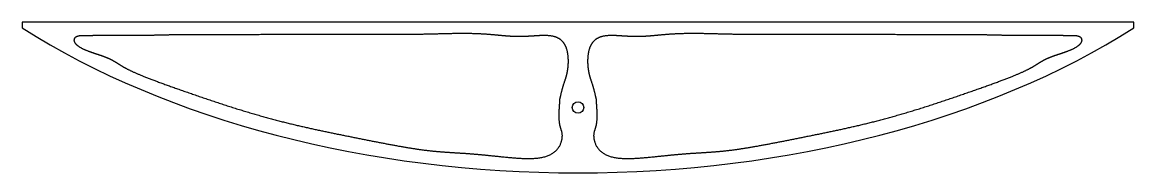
# Model space of a CAD drawing. Header units: inches. Extents: x -12.2 to 12.2, y -10.9 to -7.6.
import ezdxf

# ---------------------------------------------------------------- set-up
doc = ezdxf.new("R2010")
doc.units = ezdxf.units.IN
doc.layers.get('0').update_dxf_attribs({"linetype": 'CONTINUOUS'})

msp = doc.modelspace()

# ---------------------------------------------------------------- linework, layer by layer
for p, q in [((12.182, -7.624), (-12.182, -7.624)), ((-12.182, -7.624), (-12.182, -7.752)), ((12.182, -7.752), (12.182, -7.624))]:
    msp.add_line(p, q)
msp.add_circle((0, -9.5), 0.125)
msp.add_ellipse((0, -0.5), major_axis=(16.938, 0), ratio=0.616218, start_param=3.909733, end_param=5.515045)
for points in [[(-11.047, -8.008), (-11.045, -7.99), (-11.029, -7.958), (-10.973, -7.925), (-10.855, -7.918), (-10.733, -7.925), (-10.659, -7.923), (-10.558, -7.917), (-10.375, -7.917), (-10.133, -7.919), (-9.86, -7.92), (-9.593, -7.919), (-9.358, -7.916), (-9.165, -7.911), (-8.983, -7.906), (-8.776, -7.904), (-8.526, -7.903), (-8.227, -7.903), (-7.879, -7.903), (-7.496, -7.902), (-7.096, -7.9), (-6.708, -7.898), (-6.355, -7.896), (-6.044, -7.894), (-5.773, -7.894), (-5.532, -7.893), (-5.308, -7.893), (-5.087, -7.892), (-4.858, -7.892), (-4.615, -7.894), (-4.355, -7.897), (-4.081, -7.898), (-3.797, -7.898), (-3.508, -7.895), (-3.222, -7.889), (-2.944, -7.881), (-2.678, -7.875), (-2.428, -7.874), (-2.196, -7.879), (-1.981, -7.892), (-1.781, -7.91), (-1.589, -7.93), (-1.4, -7.943), (-1.207, -7.944), (-1.007, -7.932), (-0.805, -7.916), (-0.611, -7.915), (-0.442, -7.953), (-0.314, -8.049), (-0.235, -8.206), (-0.205, -8.403), (-0.21, -8.599), (-0.239, -8.768), (-0.276, -8.883), (-0.32, -9.014), (-0.36, -9.141), (-0.412, -9.402), (-0.383, -9.233), (-0.412, -9.498), (-0.422, -9.811), (-0.385, -9.959), (-0.339, -10.043), (-0.333, -10.195), (-0.403, -10.392), (-0.557, -10.535), (-0.786, -10.615), (-1.071, -10.632), (-1.387, -10.613), (-1.705, -10.58), (-2.002, -10.548), (-2.271, -10.523), (-2.513, -10.505), (-2.735, -10.492), (-2.95, -10.479), (-3.168, -10.461), (-3.397, -10.434), (-3.641, -10.399), (-3.9, -10.355), (-4.172, -10.304), (-4.452, -10.25), (-4.737, -10.193), (-5.024, -10.135), (-5.313, -10.077), (-5.604, -10.016), (-5.898, -9.953), (-6.197, -9.884), (-6.502, -9.809), (-6.815, -9.725), (-7.135, -9.634), (-7.46, -9.535), (-7.788, -9.43), (-8.114, -9.321), (-8.432, -9.212), (-8.737, -9.105), (-9.023, -9.003), (-9.285, -8.907), (-9.516, -8.818), (-9.712, -8.737), (-9.871, -8.662), (-9.996, -8.592), (-10.097, -8.526), (-10.194, -8.464), (-10.315, -8.404), (-10.477, -8.346), (-10.678, -8.284), (-10.88, -8.207), (-10.998, -8.129), (-11.043, -8.065), (-11.049, -8.026), (-11.047, -8.008)], [(11.047, -8.008), (11.049, -8.026), (11.043, -8.065), (10.998, -8.129), (10.88, -8.207), (10.678, -8.284), (10.477, -8.346), (10.315, -8.404), (10.194, -8.464), (10.097, -8.526), (9.996, -8.592), (9.871, -8.662), (9.712, -8.737), (9.516, -8.818), (9.285, -8.907), (9.023, -9.003), (8.737, -9.105), (8.432, -9.212), (8.114, -9.321), (7.788, -9.43), (7.46, -9.535), (7.135, -9.634), (6.815, -9.725), (6.502, -9.809), (6.197, -9.884), (5.898, -9.953), (5.604, -10.016), (5.313, -10.077), (5.024, -10.135), (4.737, -10.193), (4.452, -10.25), (4.172, -10.304), (3.9, -10.355), (3.641, -10.399), (3.397, -10.434), (3.168, -10.461), (2.95, -10.479), (2.735, -10.492), (2.513, -10.505), (2.271, -10.523), (2.002, -10.548), (1.705, -10.58), (1.387, -10.613), (1.071, -10.632), (0.786, -10.615), (0.557, -10.535), (0.403, -10.392), (0.333, -10.195), (0.339, -10.043), (0.385, -9.959), (0.422, -9.811), (0.412, -9.498), (0.383, -9.233), (0.412, -9.402), (0.36, -9.141), (0.32, -9.014), (0.276, -8.883), (0.239, -8.768), (0.21, -8.599), (0.205, -8.403), (0.235, -8.206), (0.314, -8.049), (0.442, -7.953), (0.611, -7.915), (0.805, -7.916), (1.007, -7.932), (1.207, -7.944), (1.4, -7.943), (1.589, -7.93), (1.781, -7.91), (1.981, -7.892), (2.196, -7.879), (2.428, -7.874), (2.678, -7.875), (2.944, -7.881), (3.222, -7.889), (3.508, -7.895), (3.797, -7.898), (4.081, -7.898), (4.355, -7.897), (4.615, -7.894), (4.858, -7.892), (5.087, -7.892), (5.308, -7.893), (5.532, -7.893), (5.773, -7.894), (6.044, -7.894), (6.355, -7.896), (6.708, -7.898), (7.096, -7.9), (7.496, -7.902), (7.879, -7.903), (8.227, -7.903), (8.526, -7.903), (8.776, -7.904), (8.983, -7.906), (9.165, -7.911), (9.358, -7.916), (9.593, -7.919), (9.86, -7.92), (10.133, -7.919), (10.375, -7.917), (10.558, -7.917), (10.659, -7.923), (10.733, -7.925), (10.855, -7.918), (10.973, -7.925), (11.029, -7.958), (11.045, -7.99), (11.047, -8.008)]]:
    msp.add_open_spline(points, degree=5)

doc.saveas('drawing.dxf')
